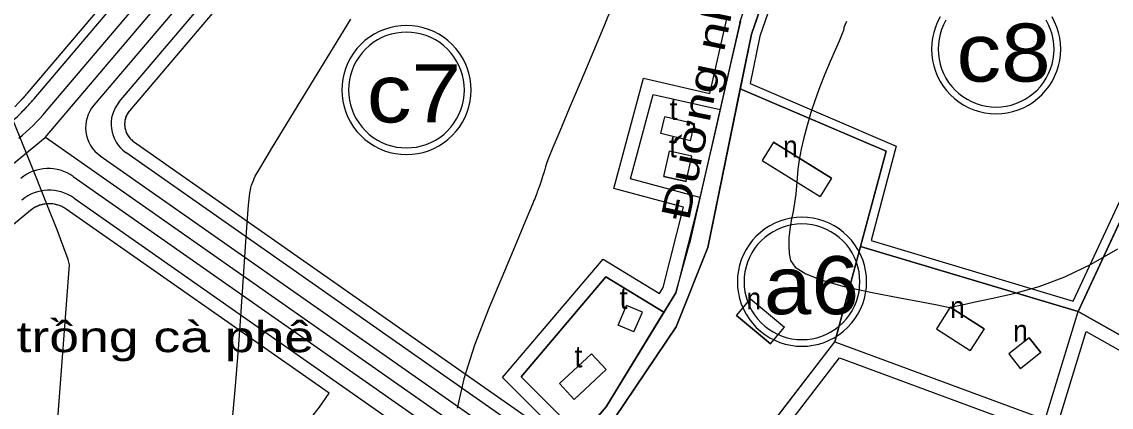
# Model space of a CAD drawing. Header units: metres. Extents: x 533049 to 537618, y 1849954 to 1852676.
# Drawn here: x 534587.3 to 534839.4, y 1851601.2 to 1851690.5 of the extents above; entities that cross this region are included whole.
import ezdxf

# ---------------------------------------------------------------- set-up
doc = ezdxf.new("R2010")
doc.units = ezdxf.units.M
doc.header["$LTSCALE"] = 2
for name, color, linetype, lineweight in [('11', 7, 'Continuous', 13), ('13', 7, 'Continuous', 13), ('20', 7, 'Continuous', 13), ('38', 7, 'Continuous', 13), ('52', 7, 'Continuous', 13), ('53', 7, 'Continuous', 13), ('54', 7, 'Continuous', 13), ('55', 7, 'Continuous', 13), ('57', 7, 'Continuous', 13), ('60', 7, 'Continuous', 13)]:
    doc.layers.add(name, color=color, linetype=linetype, lineweight=lineweight)

msp = doc.modelspace()

# ---------------------------------------------------------------- linework, layer by layer
at = {"linetype": 'Continuous', "lineweight": 13}
msp.add_lwpolyline([(534849.31, 1851733.58), (534805.95, 1851740.05), (534798.38, 1851711.77), (534767.04, 1851719.12), (534756.17, 1851687.69), (534753.57, 1851675), (534787.29, 1851660.53), (534781.38, 1851638.47), (534831.71, 1851623.43), (534870.24, 1851706.31), (534843.97, 1851713.68), (534849.31, 1851734.08)], dxfattribs=at)
for points in [[(535000.18, 1851548.1), (534998.2, 1851550.18), (534938.58, 1851591.93), (534921.31, 1851599.25), (534880.75, 1851595.8), (534831.71, 1851623.43), (534877.27, 1851721.42), (534880.48, 1851728.95), (535021.74, 1851707.64), (535067.71, 1851700.62), (535095.46, 1851695.72), (535096.01, 1851694.42), (535096.5, 1851692.95), (535096.93, 1851690.06), (535096.8, 1851688.12), (535080.88, 1851654.93), (535072.64, 1851638.22), (535063.47, 1851619.62), (535049.59, 1851597.66), (535029.69, 1851576.22), (535012.02, 1851559.39)], [(534713.03, 1851584.38), (534737.02, 1851566.39), (534775.47, 1851616.42), (534787.29, 1851660.53), (534753.57, 1851675), (534751.1, 1851662.97), (534746.03, 1851638.26), (534738.77, 1851619.84), (534722.16, 1851595.26)], [(534744.24, 1851649.86), (534728.17, 1851654.16), (534733.41, 1851673.7), (534748.88, 1851670.17)], [(534831.71, 1851623.43), (534781.38, 1851638.47), (534775.47, 1851616.42), (534824.09, 1851598.42)], [(534716.65, 1851594.48), (534702.84, 1851608.29), (534722.47, 1851631.42), (534735.89, 1851623.24), (534722.53, 1851601.34)]]:
    msp.add_lwpolyline(points, close=True, dxfattribs=at)
at = {"layer": '11'}
for points in [[(534799.81, 1851691.65), (534799.21, 1851690.49), (534798.71, 1851689.29), (534798.32, 1851688.04), (534798.04, 1851686.77), (534797.87, 1851685.48), (534797.81, 1851684.18), (534797.87, 1851682.87), (534798.04, 1851681.58), (534798.32, 1851680.31), (534798.71, 1851679.06), (534799.21, 1851677.86), (534799.81, 1851676.7), (534800.51, 1851675.6), (534801.31, 1851674.57), (534802.19, 1851673.61), (534803.15, 1851672.73), (534804.18, 1851671.93), (534805.28, 1851671.23), (534806.44, 1851670.63), (534807.64, 1851670.13), (534808.89, 1851669.74), (534810.16, 1851669.46), (534811.45, 1851669.28), (534812.76, 1851669.23), (534814.06, 1851669.28), (534815.35, 1851669.46), (534816.63, 1851669.74), (534817.87, 1851670.13), (534819.07, 1851670.63), (534820.23, 1851671.23), (534821.33, 1851671.93), (534822.36, 1851672.73), (534823.33, 1851673.61), (534824.21, 1851674.57), (534825, 1851675.6), (534825.7, 1851676.7), (534826.3, 1851677.86), (534826.8, 1851679.06), (534827.2, 1851680.31), (534827.48, 1851681.58), (534827.65, 1851682.87), (534827.7, 1851684.18), (534827.65, 1851685.48), (534827.48, 1851686.77), (534827.2, 1851688.04), (534826.8, 1851689.29), (534826.3, 1851690.49), (534825.7, 1851691.65)], [(534801.15, 1851690.88), (534800.61, 1851689.84), (534800.16, 1851688.76), (534799.81, 1851687.64), (534799.56, 1851686.5), (534799.41, 1851685.34), (534799.36, 1851684.18), (534799.41, 1851683.01), (534799.56, 1851681.85), (534799.81, 1851680.71), (534800.16, 1851679.59), (534800.61, 1851678.51), (534801.15, 1851677.48), (534801.78, 1851676.49), (534802.49, 1851675.56), (534803.28, 1851674.7), (534804.14, 1851673.91), (534805.07, 1851673.2), (534806.06, 1851672.57), (534807.09, 1851672.03), (534808.17, 1851671.58), (534809.29, 1851671.23), (534810.43, 1851670.98), (534811.59, 1851670.83), (534812.76, 1851670.77), (534813.92, 1851670.83), (534815.08, 1851670.98), (534816.22, 1851671.23), (534817.34, 1851671.58), (534818.42, 1851672.03), (534819.46, 1851672.57), (534820.44, 1851673.2), (534821.37, 1851673.91), (534822.23, 1851674.7), (534823.02, 1851675.56), (534823.73, 1851676.49), (534824.36, 1851677.48), (534824.9, 1851678.51), (534825.35, 1851679.59), (534825.7, 1851680.71), (534825.95, 1851681.85), (534826.11, 1851683.01), (534826.16, 1851684.18), (534826.11, 1851685.34), (534825.95, 1851686.5), (534825.7, 1851687.64), (534825.35, 1851688.76), (534824.9, 1851689.84), (534824.36, 1851690.88)]]:
    msp.add_lwpolyline(points, dxfattribs=at)
for points in [[(534691.28, 1851674.72), (534691.22, 1851676.02), (534691.05, 1851677.32), (534690.77, 1851678.59), (534690.38, 1851679.83), (534689.88, 1851681.04), (534689.28, 1851682.19), (534688.58, 1851683.29), (534687.78, 1851684.33), (534686.9, 1851685.29), (534685.94, 1851686.17), (534684.91, 1851686.97), (534683.81, 1851687.67), (534682.65, 1851688.27), (534681.45, 1851688.77), (534680.2, 1851689.16), (534678.93, 1851689.44), (534677.64, 1851689.61), (534676.33, 1851689.67), (534675.03, 1851689.61), (534673.74, 1851689.44), (534672.46, 1851689.16), (534671.22, 1851688.77), (534670.02, 1851688.27), (534668.86, 1851687.67), (534667.76, 1851686.97), (534666.72, 1851686.17), (534665.76, 1851685.29), (534664.88, 1851684.33), (534664.09, 1851683.29), (534663.39, 1851682.19), (534662.79, 1851681.04), (534662.29, 1851679.83), (534661.89, 1851678.59), (534661.61, 1851677.32), (534661.44, 1851676.02), (534661.39, 1851674.72), (534661.44, 1851673.42), (534661.61, 1851672.12), (534661.89, 1851670.85), (534662.29, 1851669.61), (534662.79, 1851668.4), (534663.39, 1851667.25), (534664.09, 1851666.15), (534664.88, 1851665.11), (534665.76, 1851664.15), (534666.72, 1851663.27), (534667.76, 1851662.48), (534668.86, 1851661.78), (534670.02, 1851661.17), (534671.22, 1851660.67), (534672.46, 1851660.28), (534673.74, 1851660), (534675.03, 1851659.83), (534676.33, 1851659.77), (534677.64, 1851659.83), (534678.93, 1851660), (534680.2, 1851660.28), (534681.45, 1851660.67), (534682.65, 1851661.17), (534683.81, 1851661.78), (534684.91, 1851662.48), (534685.94, 1851663.27), (534686.9, 1851664.15), (534687.78, 1851665.11), (534688.58, 1851666.15), (534689.28, 1851667.25), (534689.88, 1851668.4), (534690.38, 1851669.61), (534690.77, 1851670.85), (534691.05, 1851672.12), (534691.22, 1851673.42)], [(534689.73, 1851674.72), (534689.68, 1851675.89), (534689.53, 1851677.05), (534689.28, 1851678.19), (534688.93, 1851679.3), (534688.48, 1851680.38), (534687.94, 1851681.42), (534687.31, 1851682.41), (534686.6, 1851683.33), (534685.81, 1851684.2), (534684.95, 1851684.99), (534684.02, 1851685.7), (534683.03, 1851686.33), (534682, 1851686.87), (534680.92, 1851687.31), (534679.8, 1851687.66), (534678.66, 1851687.92), (534677.5, 1851688.07), (534676.33, 1851688.12), (534675.17, 1851688.07), (534674.01, 1851687.92), (534672.86, 1851687.66), (534671.75, 1851687.31), (534670.67, 1851686.87), (534669.63, 1851686.33), (534668.65, 1851685.7), (534667.72, 1851684.99), (534666.86, 1851684.2), (534666.07, 1851683.33), (534665.36, 1851682.41), (534664.73, 1851681.42), (534664.19, 1851680.38), (534663.74, 1851679.3), (534663.39, 1851678.19), (534663.14, 1851677.05), (534662.98, 1851675.89), (534662.93, 1851674.72), (534662.98, 1851673.55), (534663.14, 1851672.39), (534663.39, 1851671.25), (534663.74, 1851670.14), (534664.19, 1851669.06), (534664.73, 1851668.02), (534665.36, 1851667.03), (534666.07, 1851666.11), (534666.86, 1851665.24), (534667.72, 1851664.45), (534668.65, 1851663.74), (534669.63, 1851663.11), (534670.67, 1851662.58), (534671.75, 1851662.13), (534672.86, 1851661.78), (534674.01, 1851661.52), (534675.17, 1851661.37), (534676.33, 1851661.32), (534677.5, 1851661.37), (534678.66, 1851661.52), (534679.8, 1851661.78), (534680.92, 1851662.13), (534682, 1851662.58), (534683.03, 1851663.11), (534684.02, 1851663.74), (534684.95, 1851664.45), (534685.81, 1851665.24), (534686.6, 1851666.11), (534687.31, 1851667.03), (534687.94, 1851668.02), (534688.48, 1851669.06), (534688.93, 1851670.14), (534689.28, 1851671.25), (534689.53, 1851672.39), (534689.68, 1851673.55)], [(534782.79, 1851630.3), (534782.74, 1851631.6), (534782.57, 1851632.89), (534782.28, 1851634.17), (534781.89, 1851635.41), (534781.39, 1851636.61), (534780.79, 1851637.77), (534780.09, 1851638.87), (534779.3, 1851639.91), (534778.41, 1851640.87), (534777.45, 1851641.75), (534776.42, 1851642.54), (534775.32, 1851643.24), (534774.16, 1851643.84), (534772.96, 1851644.34), (534771.71, 1851644.74), (534770.44, 1851645.02), (534769.15, 1851645.19), (534767.84, 1851645.25), (534766.54, 1851645.19), (534765.25, 1851645.02), (534763.98, 1851644.74), (534762.73, 1851644.34), (534761.53, 1851643.84), (534760.37, 1851643.24), (534759.27, 1851642.54), (534758.24, 1851641.75), (534757.27, 1851640.87), (534756.39, 1851639.91), (534755.6, 1851638.87), (534754.9, 1851637.77), (534754.3, 1851636.61), (534753.8, 1851635.41), (534753.41, 1851634.17), (534753.12, 1851632.89), (534752.95, 1851631.6), (534752.9, 1851630.3), (534752.95, 1851628.99), (534753.12, 1851627.7), (534753.41, 1851626.43), (534753.8, 1851625.18), (534754.3, 1851623.98), (534754.9, 1851622.82), (534755.6, 1851621.72), (534756.39, 1851620.69), (534757.27, 1851619.73), (534758.24, 1851618.85), (534759.27, 1851618.05), (534760.37, 1851617.35), (534761.53, 1851616.75), (534762.73, 1851616.25), (534763.98, 1851615.86), (534765.25, 1851615.58), (534766.54, 1851615.41), (534767.84, 1851615.35), (534769.15, 1851615.41), (534770.44, 1851615.58), (534771.71, 1851615.86), (534772.96, 1851616.25), (534774.16, 1851616.75), (534775.32, 1851617.35), (534776.42, 1851618.05), (534777.45, 1851618.85), (534778.41, 1851619.73), (534779.3, 1851620.69), (534780.09, 1851621.72), (534780.79, 1851622.82), (534781.39, 1851623.98), (534781.89, 1851625.18), (534782.28, 1851626.43), (534782.57, 1851627.7), (534782.74, 1851628.99)], [(534781.25, 1851630.3), (534781.19, 1851631.47), (534781.04, 1851632.62), (534780.79, 1851633.77), (534780.44, 1851634.88), (534779.99, 1851635.96), (534779.45, 1851637), (534778.82, 1851637.98), (534778.11, 1851638.91), (534777.32, 1851639.77), (534776.46, 1851640.56), (534775.53, 1851641.27), (534774.54, 1851641.9), (534773.51, 1851642.44), (534772.43, 1851642.89), (534771.31, 1851643.24), (534770.17, 1851643.49), (534769.01, 1851643.65), (534767.84, 1851643.7), (534766.68, 1851643.65), (534765.52, 1851643.49), (534764.38, 1851643.24), (534763.26, 1851642.89), (534762.18, 1851642.44), (534761.14, 1851641.9), (534760.16, 1851641.27), (534759.23, 1851640.56), (534758.37, 1851639.77), (534757.58, 1851638.91), (534756.87, 1851637.98), (534756.24, 1851637), (534755.7, 1851635.96), (534755.25, 1851634.88), (534754.9, 1851633.77), (534754.65, 1851632.62), (534754.49, 1851631.47), (534754.44, 1851630.3), (534754.49, 1851629.13), (534754.65, 1851627.97), (534754.9, 1851626.83), (534755.25, 1851625.71), (534755.7, 1851624.63), (534756.24, 1851623.6), (534756.87, 1851622.61), (534757.58, 1851621.68), (534758.37, 1851620.82), (534759.23, 1851620.03), (534760.16, 1851619.32), (534761.14, 1851618.69), (534762.18, 1851618.15), (534763.26, 1851617.7), (534764.38, 1851617.35), (534765.52, 1851617.1), (534766.68, 1851616.95), (534767.84, 1851616.9), (534769.01, 1851616.95), (534770.17, 1851617.1), (534771.31, 1851617.35), (534772.43, 1851617.7), (534773.51, 1851618.15), (534774.54, 1851618.69), (534775.53, 1851619.32), (534776.46, 1851620.03), (534777.32, 1851620.82), (534778.11, 1851621.68), (534778.82, 1851622.61), (534779.45, 1851623.6), (534779.99, 1851624.63), (534780.44, 1851625.71), (534780.79, 1851626.83), (534781.04, 1851627.97), (534781.19, 1851629.13)]]:
    msp.add_lwpolyline(points, close=True, dxfattribs=at)
at = {"layer": '13'}
msp.add_line((534592.81, 1851663.81), (534921.58, 1851433.16), dxfattribs=at)
msp.add_lwpolyline([(534524.44, 1851607.55), (534592.72, 1851663.71), (534685.19, 1851772.78)], dxfattribs=at)
at = {"layer": '20'}
for p, q in [((534753.5, 1851690.37), (534741.79, 1851639.13)), ((534756.17, 1851687.69), (534746.03, 1851638.26)), ((534735.16, 1851664.65), (534736.1, 1851668.54)), ((534743.01, 1851666.87), (534736.1, 1851668.54)), ((534742.08, 1851662.98), (534743.01, 1851666.87)), ((534742.08, 1851662.98), (534735.16, 1851664.65)), ((534742.08, 1851662.98), (534735.16, 1851664.65)), ((534735.86, 1851654.68), (534737.17, 1851660.53)), ((534742.33, 1851659.38), (534737.17, 1851660.53)), ((534761.23, 1851662.63), (534758.61, 1851658.37)), ((534774.67, 1851654.33), (534761.23, 1851662.63)), ((534761.23, 1851662.63), (534774.67, 1851654.33)), ((534741.02, 1851653.53), (534742.33, 1851659.38)), ((534758.61, 1851658.37), (534772.04, 1851650.08)), ((534735.86, 1851654.68), (534741.02, 1851653.53)), ((534741.02, 1851653.53), (534735.86, 1851654.68)), ((534774.67, 1851654.33), (534772.04, 1851650.08)), ((534738.65, 1851627.77), (534741.79, 1851639.13)), ((534752.73, 1851622.47), (534755.93, 1851626.32)), ((534755.93, 1851626.32), (534763.77, 1851619.78)), ((534725.29, 1851620.23), (534727.23, 1851624.84)), ((534730.92, 1851623.28), (534727.23, 1851624.84)), ((534728.97, 1851618.68), (534730.92, 1851623.28)), ((534728.97, 1851618.68), (534730.92, 1851623.28)), ((534802.16, 1851624.43), (534798.94, 1851619.37)), ((534810, 1851619.43), (534802.16, 1851624.43)), ((534802.16, 1851624.43), (534810, 1851619.43)), ((534728.97, 1851618.68), (534725.29, 1851620.23)), ((534760.57, 1851615.94), (534752.73, 1851622.47)), ((534752.73, 1851622.47), (534760.57, 1851615.94)), ((534760.57, 1851615.94), (534763.77, 1851619.78)), ((534798.94, 1851619.37), (534806.77, 1851614.37)), ((534810, 1851619.43), (534806.77, 1851614.37)), ((534820.37, 1851617.35), (534815.68, 1851613.6)), ((534823.13, 1851613.9), (534820.37, 1851617.35)), ((534820.37, 1851617.35), (534823.13, 1851613.9)), ((534711.71, 1851606.74), (534719.14, 1851613.62)), ((534722.54, 1851609.95), (534719.14, 1851613.62)), ((534815.68, 1851613.6), (534818.44, 1851610.15)), ((534823.13, 1851613.9), (534818.44, 1851610.15)), ((534715.11, 1851603.07), (534722.54, 1851609.95)), ((534715.11, 1851603.07), (534722.54, 1851609.95)), ((534715.11, 1851603.07), (534711.71, 1851606.74))]:
    msp.add_line(p, q, dxfattribs=at)
for points in [[(534753.5, 1851690.37), (534767.73, 1851732.8), (534770.27, 1851745.36), (534730.73, 1851751.49), (534698.81, 1851761.48), (534673.73, 1851774.11)], [(534823.08, 1851737.48), (534776.38, 1851744.48), (534771.41, 1851731.75), (534756.17, 1851687.69)], [(534897.91, 1851726.36), (534823.08, 1851737.48), (534776.38, 1851744.48), (534771.41, 1851731.75), (534756.17, 1851687.69)], [(534877.27, 1851721.42), (534831.71, 1851623.43), (534880.75, 1851595.8)], [(535006.99, 1851706.09), (534877.27, 1851721.42), (534831.71, 1851623.43), (534880.75, 1851595.8), (534921.31, 1851599.25)], [(534746.03, 1851638.25), (534738.77, 1851619.84), (534722.16, 1851595.26), (534703.9, 1851573.51), (534702.56, 1851571.71)], [(534746.03, 1851638.26), (534738.77, 1851619.84), (534722.16, 1851595.26), (534703.9, 1851573.51)], [(534738.65, 1851627.77), (534722.53, 1851601.34), (534699.58, 1851574.55)], [(534699.58, 1851574.55), (534722.53, 1851601.34), (534738.65, 1851627.77)]]:
    msp.add_lwpolyline(points, dxfattribs=at)
at = {"layer": '38'}
for points in [[(534668.82, 1851736.63), (534612.28, 1851669.93), (534612.02, 1851669.6), (534611.79, 1851669.24), (534611.59, 1851668.87), (534611.42, 1851668.47), (534611.3, 1851668.07), (534611.2, 1851667.65), (534611.14, 1851667.23), (534611.12, 1851666.81), (534611.14, 1851666.38), (534611.2, 1851665.96), (534611.29, 1851665.55), (534611.41, 1851665.14), (534611.58, 1851664.75), (534611.77, 1851664.37), (534612, 1851664.01), (534612.26, 1851663.67), (534612.54, 1851663.36), (534612.86, 1851663.07), (534613.19, 1851662.81), (534711.8, 1851593.64)], [(534668.82, 1851736.63), (534612.28, 1851669.93), (534612.1, 1851669.72), (534611.94, 1851669.49), (534611.79, 1851669.25), (534611.66, 1851669.01), (534611.54, 1851668.76), (534611.44, 1851668.5), (534611.34, 1851668.24), (534611.27, 1851667.97), (534611.21, 1851667.7), (534611.17, 1851667.42), (534611.14, 1851667.15), (534611.13, 1851666.87), (534611.13, 1851666.59), (534611.15, 1851666.31), (534611.18, 1851666.03), (534611.24, 1851665.76), (534611.3, 1851665.49), (534611.38, 1851665.22), (534611.48, 1851664.96), (534611.59, 1851664.71), (534611.72, 1851664.46), (534611.86, 1851664.22), (534612.02, 1851663.99), (534612.18, 1851663.76), (534612.36, 1851663.55), (534612.55, 1851663.35), (534612.76, 1851663.16), (534612.97, 1851662.98), (534613.19, 1851662.81), (534711.8, 1851593.64)], [(534585.72, 1851670.82), (534588.64, 1851673.97), (534636.79, 1851730.77)], [(534587.27, 1851672.42), (534587.47, 1851672.64), (534587.67, 1851672.86), (534587.86, 1851673.08), (534588.06, 1851673.3), (534588.26, 1851673.52), (534588.45, 1851673.75), (534588.64, 1851673.97), (534636.79, 1851730.77)], [(534712.38, 1851594.31), (534698.58, 1851608.11), (534721.82, 1851635.5), (534734.84, 1851627.56), (534735.72, 1851629), (534740.44, 1851647.62), (534724.33, 1851651.94), (534731.16, 1851677.44), (534746.52, 1851673.93), (534750.47, 1851691.21)], [(534712.38, 1851594.31), (534698.58, 1851608.11), (534721.82, 1851635.5), (534734.84, 1851627.56), (534735.72, 1851629), (534740.44, 1851647.62), (534724.33, 1851651.94), (534731.16, 1851677.44), (534746.52, 1851673.93), (534750.47, 1851691.21)], [(534606.38, 1851538.25), (534656.18, 1851601.28), (534658.42, 1851604.48), (534597.62, 1851647.13), (534597.37, 1851647.3), (534597.1, 1851647.46), (534596.83, 1851647.61), (534596.56, 1851647.74), (534596.28, 1851647.87), (534595.99, 1851647.98), (534595.7, 1851648.07), (534595.4, 1851648.16), (534595.1, 1851648.23), (534594.8, 1851648.28), (534594.49, 1851648.33), (534594.19, 1851648.36), (534593.88, 1851648.37), (534593.57, 1851648.38), (534593.27, 1851648.36), (534592.96, 1851648.34), (534592.66, 1851648.3), (534592.35, 1851648.25), (534592.05, 1851648.18), (534591.76, 1851648.1), (534591.46, 1851648.01), (534591.17, 1851647.9), (534590.89, 1851647.78), (534590.61, 1851647.65), (534590.34, 1851647.51), (534590.07, 1851647.35), (534589.82, 1851647.18), (534589.57, 1851647), (534589.33, 1851646.81), (534549.76, 1851614.27)], [(534606.38, 1851538.25), (534656.18, 1851601.28), (534658.42, 1851604.48), (534597.62, 1851647.13), (534597.12, 1851647.45), (534596.6, 1851647.73), (534596.05, 1851647.96), (534595.48, 1851648.14), (534594.9, 1851648.27), (534594.31, 1851648.35), (534593.72, 1851648.38), (534593.12, 1851648.35), (534592.53, 1851648.28), (534591.95, 1851648.15), (534591.38, 1851647.98), (534590.83, 1851647.76), (534590.3, 1851647.49), (534589.8, 1851647.17), (534589.33, 1851646.81), (534549.76, 1851614.27)], [(534914.77, 1851451.24), (534744.36, 1851570.79), (534776.55, 1851612.67), (534826.12, 1851594.32), (534833.57, 1851618.78), (534862, 1851602.77)], [(534914.77, 1851451.24), (534744.36, 1851570.79), (534776.55, 1851612.67), (534826.12, 1851594.32), (534833.57, 1851618.78), (534862, 1851602.77)]]:
    msp.add_lwpolyline(points, dxfattribs=at)
msp.add_lwpolyline([(534867.44, 1851705.02), (534841.53, 1851712.29), (534845.98, 1851728.9), (534822.04, 1851732.51), (534806.63, 1851734.85), (534799.81, 1851709.38), (534768.34, 1851716.77), (534758.1, 1851687.16), (534755.85, 1851676.2), (534789.67, 1851661.68), (534783.82, 1851639.83), (534830.62, 1851625.84), (534850.53, 1851668.66)], close=True, dxfattribs=at)
msp.add_lwpolyline([(534867.44, 1851705.02), (534841.53, 1851712.29), (534845.98, 1851728.9), (534822.04, 1851732.51), (534806.63, 1851734.85), (534799.81, 1851709.38), (534768.34, 1851716.77), (534758.1, 1851687.16), (534755.85, 1851676.2), (534789.67, 1851661.68), (534783.82, 1851639.83), (534830.62, 1851625.84), (534850.53, 1851668.66)], close=True, dxfattribs=at)
at = {"layer": '52'}
for points in [[(534715.33, 1851587.12), (534739.87, 1851570.11), (534775.47, 1851616.42), (534824.09, 1851598.42), (534831.71, 1851623.43), (534781.38, 1851638.47), (534787.29, 1851660.53), (534753.57, 1851675), (534746.03, 1851638.25), (534738.77, 1851619.84), (534722.16, 1851595.26)], [(534744.24, 1851649.86), (534728.17, 1851654.16), (534733.41, 1851673.7), (534748.88, 1851670.17)], [(534831.71, 1851623.43), (534781.38, 1851638.47), (534775.47, 1851616.42), (534824.09, 1851598.42)], [(534716.65, 1851594.48), (534702.84, 1851608.29), (534722.47, 1851631.42), (534735.89, 1851623.24), (534722.53, 1851601.34)]]:
    msp.add_lwpolyline(points, close=True, dxfattribs=at)
at = {"layer": '53'}
msp.add_lwpolyline([(534998.2, 1851550.18), (535037.85, 1851590.49), (535059.11, 1851619.61), (535083.94, 1851665.65), (535090.85, 1851685.8), (535089.43, 1851692.63), (535006.99, 1851706.09), (534877.27, 1851721.42), (534831.71, 1851623.43), (534880.75, 1851595.8), (534921.31, 1851599.25), (534938.58, 1851591.93)], close=True, dxfattribs=at)
at = {"layer": '54'}
for p, q in [((534592.99, 1851669.82), (534671.84, 1851762.83)), ((534681.26, 1851762.34), (534604, 1851671.21)), ((534605.5, 1851659.49), (534913.61, 1851443.33)), ((534599.23, 1851654.72), (534907.08, 1851438.75))]:
    msp.add_line(p, q, dxfattribs=at)
for centre, radius, start, end in [((534610.1, 1851666.03), 8, 139.7096, 234.9485), ((534554.85, 1851702.15), 50, 309.4387, 319.7095), ((534593.49, 1851646.53), 10, 54.9485, 129.4387)]:
    msp.add_arc(centre, radius, start, end, dxfattribs=at)
at = {"layer": '55'}
for p, q in [((534590.17, 1851672.68), (534666.5, 1851762.71)), ((534609.88, 1851671.97), (534682.99, 1851758.2)), ((534912.97, 1851448.67), (534611.39, 1851660.24)), ((534599.43, 1851649.7), (534901.19, 1851438))]:
    msp.add_line(p, q, dxfattribs=at)
msp.add_lwpolyline([(534870.24, 1851706.31), (534843.97, 1851713.68), (534848.49, 1851730.55), (534822.34, 1851734.48), (534805.16, 1851737.1), (534798.38, 1851711.77), (534767.04, 1851719.12), (534756.17, 1851687.69), (534753.57, 1851675), (534787.29, 1851660.53), (534781.38, 1851638.47), (534831.71, 1851623.43), (534852.34, 1851667.81)], close=True, dxfattribs=at)
msp.add_lwpolyline([(534587.23, 1851669.51), (534587.45, 1851669.72), (534587.67, 1851669.94), (534587.88, 1851670.16), (534588.1, 1851670.39), (534588.31, 1851670.61), (534588.52, 1851670.83), (534588.73, 1851671.06), (534588.94, 1851671.29), (534589.15, 1851671.52), (534589.36, 1851671.75), (534589.56, 1851671.98), (534589.77, 1851672.21), (534589.97, 1851672.45), (534590.17, 1851672.68), (534639.51, 1851730.88)], dxfattribs=at)
for centre, radius, start, end in [((534552.03, 1851705.01), 50, 309.4387, 319.7095), ((534615.99, 1851666.79), 8, 139.7096, 234.9485), ((534593.69, 1851641.51), 10, 54.9485, 129.4387)]:
    msp.add_arc(centre, radius, start, end, dxfattribs=at)
at = {"layer": '57'}
for p, q in [((534753.5, 1851690.37), (534741.79, 1851639.13)), ((534756.17, 1851687.69), (534746.03, 1851638.26)), ((534735.16, 1851664.65), (534736.1, 1851668.54)), ((534743.01, 1851666.87), (534736.1, 1851668.54)), ((534742.08, 1851662.98), (534743.01, 1851666.87)), ((534742.08, 1851662.98), (534735.16, 1851664.65)), ((534742.08, 1851662.98), (534735.16, 1851664.65)), ((534735.86, 1851654.68), (534737.17, 1851660.53)), ((534742.33, 1851659.38), (534737.17, 1851660.53)), ((534761.23, 1851662.63), (534758.61, 1851658.37)), ((534774.67, 1851654.33), (534761.23, 1851662.63)), ((534761.23, 1851662.63), (534774.67, 1851654.33)), ((534741.02, 1851653.53), (534742.33, 1851659.38)), ((534758.61, 1851658.37), (534772.04, 1851650.08)), ((534735.86, 1851654.68), (534741.02, 1851653.53)), ((534741.02, 1851653.53), (534735.86, 1851654.68)), ((534774.67, 1851654.33), (534772.04, 1851650.08)), ((534738.65, 1851627.77), (534741.79, 1851639.13)), ((534752.73, 1851622.47), (534755.93, 1851626.32)), ((534755.93, 1851626.32), (534763.77, 1851619.78)), ((534725.29, 1851620.23), (534727.23, 1851624.84)), ((534730.92, 1851623.28), (534727.23, 1851624.84)), ((534728.97, 1851618.68), (534730.92, 1851623.28)), ((534728.97, 1851618.68), (534730.92, 1851623.28)), ((534802.16, 1851624.43), (534798.94, 1851619.37)), ((534810, 1851619.43), (534802.16, 1851624.43)), ((534802.16, 1851624.43), (534810, 1851619.43)), ((534728.97, 1851618.68), (534725.29, 1851620.23)), ((534760.57, 1851615.94), (534752.73, 1851622.47)), ((534752.73, 1851622.47), (534760.57, 1851615.94)), ((534760.57, 1851615.94), (534763.77, 1851619.78)), ((534798.94, 1851619.37), (534806.77, 1851614.37)), ((534810, 1851619.43), (534806.77, 1851614.37)), ((534820.37, 1851617.35), (534815.68, 1851613.6)), ((534823.13, 1851613.9), (534820.37, 1851617.35)), ((534820.37, 1851617.35), (534823.13, 1851613.9)), ((534711.71, 1851606.74), (534719.14, 1851613.62)), ((534722.54, 1851609.95), (534719.14, 1851613.62)), ((534815.68, 1851613.6), (534818.44, 1851610.15)), ((534823.13, 1851613.9), (534818.44, 1851610.15)), ((534715.11, 1851603.07), (534722.54, 1851609.95)), ((534715.11, 1851603.07), (534722.54, 1851609.95)), ((534715.11, 1851603.07), (534711.71, 1851606.74))]:
    msp.add_line(p, q, dxfattribs=at)
for points in [[(534753.5, 1851690.37), (534767.73, 1851732.8), (534770.27, 1851745.36), (534730.73, 1851751.49), (534698.81, 1851761.48), (534673.73, 1851774.11)], [(534823.08, 1851737.48), (534776.38, 1851744.48), (534771.41, 1851731.75), (534756.17, 1851687.69)], [(534897.91, 1851726.36), (534823.08, 1851737.48), (534776.38, 1851744.48), (534771.41, 1851731.75), (534756.17, 1851687.69)], [(534877.27, 1851721.42), (534831.71, 1851623.43), (534880.75, 1851595.8)], [(535006.99, 1851706.09), (534877.27, 1851721.42), (534831.71, 1851623.43), (534880.75, 1851595.8), (534921.31, 1851599.25)], [(534753.61, 1851690.69), (534751.24, 1851680.43), (534747.65, 1851664.75), (534744.24, 1851649.86), (534738.65, 1851627.77), (534735.89, 1851623.24), (534722.53, 1851601.34), (534716.65, 1851594.48), (534707.99, 1851584.35), (534707.23, 1851583.48), (534699.33, 1851574.23), (534702.67, 1851571.87), (534703.9, 1851573.5), (534713.03, 1851584.38), (534722.16, 1851595.26), (534738.77, 1851619.84), (534746.03, 1851638.25), (534753.57, 1851675), (534756.17, 1851687.69), (534761.6, 1851703.41)], [(534723.93, 1851694.21), (534721.99, 1851689.46), (534719.6, 1851683.71), (534716.76, 1851676.96), (534713.98, 1851670.4), (534711.8, 1851665.21), (534710.21, 1851661.4), (534709.22, 1851658.96), (534708.81, 1851657.91), (534708.68, 1851657.48), (534708.52, 1851656.95), (534708.32, 1851656.31), (534708.08, 1851655.56), (534707.81, 1851654.7)], [(534635.78, 1851595.09), (534636.69, 1851605.25), (534637.47, 1851614.69), (534638.12, 1851623.42), (534638.64, 1851631.45), (534639.07, 1851638.41), (534639.45, 1851643.95), (534639.78, 1851648.08), (534640.06, 1851650.79), (534640.3, 1851652.08), (534640.5, 1851652.66), (534640.71, 1851653.21), (534640.92, 1851653.74), (534641.13, 1851654.25), (534641.35, 1851654.73), (534642.4, 1851656.57), (534645.14, 1851661.13), (534649.57, 1851668.41), (534655.68, 1851678.42), (534663.48, 1851691.16)], [(534778.17, 1851690.58), (534777.77, 1851689.74), (534777.56, 1851689.19), (534777.52, 1851688.92), (534777.44, 1851688.52), (534777.09, 1851687.56), (534776.46, 1851686.03), (534775.56, 1851683.95), (534774.38, 1851681.3), (534773.11, 1851678.36), (534771.95, 1851675.42), (534770.88, 1851672.46), (534769.91, 1851669.5), (534769.04, 1851666.52), (534768.29, 1851663.65), (534767.69, 1851661.01), (534767.23, 1851658.58), (534766.91, 1851656.38), (534766.74, 1851654.4), (534766.6, 1851652.51), (534766.39, 1851650.57), (534766.12, 1851648.59), (534765.77, 1851646.55), (534765.36, 1851644.46), (534765, 1851642.41), (534764.8, 1851640.45), (534764.77, 1851638.61), (534764.91, 1851636.87), (534765.22, 1851635.24), (534766.29, 1851633.68), (534768.71, 1851632.16), (534772.47, 1851630.67), (534777.59, 1851629.23), (534784.05, 1851627.83), (534790.48, 1851626.59), (534795.5, 1851625.62), (534799.1, 1851624.93), (534801.29, 1851624.52), (534802.06, 1851624.38), (534802.11, 1851624.39), (534802.16, 1851624.39), (534802.2, 1851624.4), (534802.23, 1851624.4), (534802.25, 1851624.41), (534802.85, 1851624.54), (534804.6, 1851624.92), (534807.52, 1851625.56), (534811.59, 1851626.45), (534816.83, 1851627.6), (534822.69, 1851629.2), (534828.66, 1851631.46), (534834.73, 1851634.37), (534840.9, 1851637.95)], [(534595.25, 1851593.44), (534596.36, 1851607.73), (534597.23, 1851618.95), (534597.85, 1851627.11), (534598.22, 1851632.21), (534598.34, 1851634.25), (534598.03, 1851635.48), (534597.09, 1851638.17), (534595.51, 1851642.3), (534593.31, 1851647.89), (534590.49, 1851654.93), (534587.65, 1851661.95), (534585.45, 1851667.5)], [(534707.81, 1851654.7), (534707.55, 1851653.86), (534707.33, 1851653.17), (534707.16, 1851652.65), (534707.03, 1851652.27), (534706.95, 1851652.05), (534706.89, 1851651.89), (534706.81, 1851651.67), (534706.72, 1851651.41), (534706.6, 1851651.1), (534706.47, 1851650.73), (534706.33, 1851650.34), (534706.18, 1851649.94), (534706.01, 1851649.52), (534705.84, 1851649.09), (534705.65, 1851648.65), (534705.09, 1851647.32), (534703.79, 1851644.23), (534701.76, 1851639.37), (534698.98, 1851632.74), (534695.47, 1851624.35), (534692.06, 1851615.58), (534689.6, 1851607.82), (534688.1, 1851601.06)], [(534746.03, 1851638.25), (534738.77, 1851619.84), (534722.16, 1851595.26), (534703.9, 1851573.51), (534702.56, 1851571.71)], [(534746.03, 1851638.26), (534738.77, 1851619.84), (534722.16, 1851595.26), (534703.9, 1851573.51)], [(534738.65, 1851627.77), (534722.53, 1851601.34), (534699.58, 1851574.55)], [(534699.58, 1851574.55), (534722.53, 1851601.34), (534738.65, 1851627.77)]]:
    msp.add_lwpolyline(points, dxfattribs=at)
at = {"layer": '60'}
for points in [[(534998.2, 1851550.18), (535037.85, 1851590.49), (535059.11, 1851619.61), (535083.94, 1851665.65), (535090.85, 1851685.8), (535089.43, 1851692.63), (535006.99, 1851706.09), (534877.27, 1851721.42), (534831.71, 1851623.43), (534880.75, 1851595.8), (534921.31, 1851599.25), (534938.58, 1851591.93)], [(534739.87, 1851570.11), (534775.47, 1851616.42), (534824.09, 1851598.42), (534831.71, 1851623.43), (534781.38, 1851638.47), (534787.29, 1851660.53), (534753.57, 1851675), (534746.03, 1851638.25), (534738.77, 1851619.84), (534722.16, 1851595.26), (534715.33, 1851587.12)], [(534716.65, 1851594.48), (534722.53, 1851601.34), (534735.89, 1851623.24), (534722.47, 1851631.42), (534702.84, 1851608.29)]]:
    msp.add_lwpolyline(points, close=True, dxfattribs=at)
msp.add_lwpolyline([(534912.97, 1851448.67), (534739.87, 1851570.11), (534775.47, 1851616.42), (534824.09, 1851598.42), (534831.71, 1851623.43), (534866.3, 1851603.94)], dxfattribs=at)

# ---------------------------------------------------------------- texts
at = {"layer": '11'}
for s, width, p in [('c8', 1.15, (534803.58, 1851676.67)), ('c7', 1.15, (534667.15, 1851667.21)), ('a6', 1.1, (534759.05, 1851622.79))]:
    msp.add_text(s, height=13.44, dxfattribs=dict(at, width=width)).set_placement(p)
at = {"layer": '20', "width": 1.35}
msp.add_text('Đuờng nhựa', height=6.657, rotation=78.361, dxfattribs=at).set_placement((534741.71, 1851644.21))
at = {"layer": '20'}
for p in [(534737.21, 1851667.8), (534737.07, 1851659.11), (534725.65, 1851624.03), (534715.19, 1851610.47)]:
    msp.add_text('t', height=5, dxfattribs=at).set_placement(p)
at = {"layer": '20', "width": 0.9}
for p in [(534763.46, 1851659.1), (534755, 1851623.88), (534802.1, 1851621.89), (534816.71, 1851616.4)]:
    msp.add_text('n', height=5.08, dxfattribs=at).set_placement(p)
at = {"layer": '57', "width": 1.35}
msp.add_text('Đuờng nhựa', height=6.657, rotation=78.361, dxfattribs=at).set_placement((534741.71, 1851644.21))
at = {"layer": '57'}
for p in [(534737.21, 1851667.8), (534737.07, 1851659.11), (534725.65, 1851624.03), (534715.19, 1851610.47)]:
    msp.add_text('t', height=5, dxfattribs=at).set_placement(p)
for s, height, width, p in [('n', 5.08, 0.9, (534763.46, 1851659.1)), ('n', 5.08, 0.9, (534755, 1851623.88)), ('n', 5.08, 0.9, (534802.1, 1851621.89)), ('Đất trồng cà phê', 7.122, 1.3, (534563.43, 1851614)), ('n', 5.08, 0.9, (534816.71, 1851616.4))]:
    msp.add_text(s, height=height, dxfattribs=dict(at, width=width)).set_placement(p)

doc.saveas('drawing.dxf')
